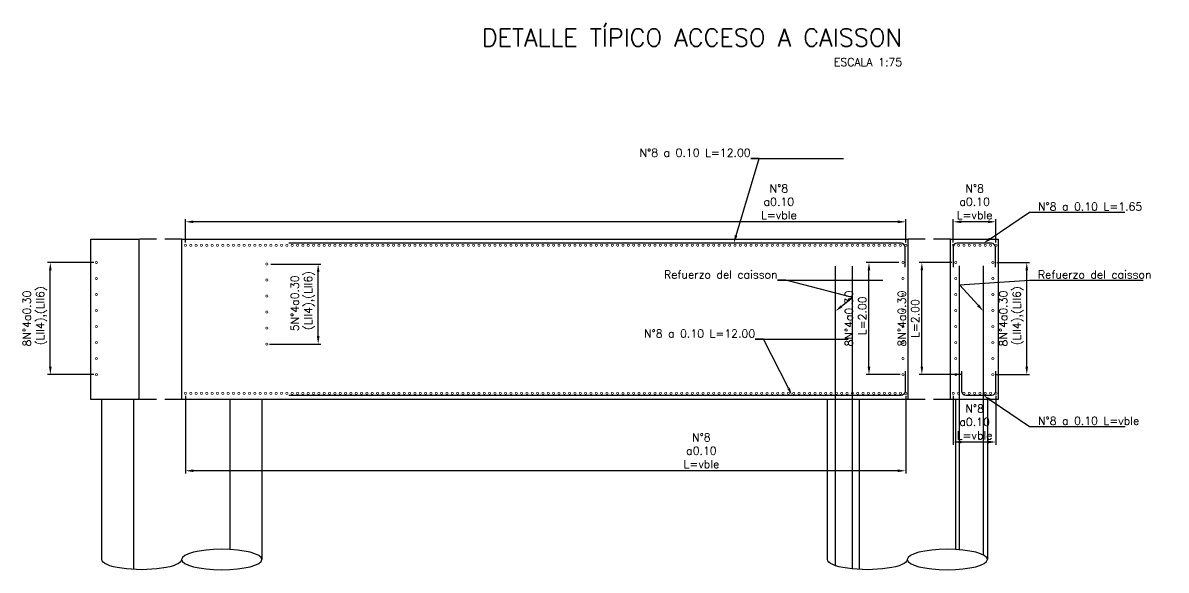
# Model space of a CAD drawing. Header units: metres. Extents: x 1080594 to 1081411, y 976871 to 977162.
# Drawn here: x 1080792.87 to 1080814.3, y 977018.32 to 977028.57 of the extents above; entities that cross this region are included whole.
import ezdxf
from ezdxf import colors
from ezdxf.entities.mleader import LeaderData, LeaderLine
from ezdxf.math import Vec2, Vec3

# ---------------------------------------------------------------- set-up
doc = ezdxf.new("R2010")
doc.units = ezdxf.units.M
doc.header["$LTSCALE"] = 25.4
doc.linetypes.add('HIDDEN', pattern=[0.375, 0.25, -0.125])
for name, color, linetype in [('CONTRAPESO', 3, 'Continuous'), ('COT', 1, 'Continuous'), ('DIMCONTRAPESO', 1, 'Continuous'), ('PROY', 9, 'HIDDEN'), ('REF', 6, 'Continuous'), ('REGL175', 7, 'Continuous')]:
    doc.layers.add(name, color=color, linetype=linetype)
doc.layers.add('COTA', color=1, linetype='Continuous', lineweight=30)
doc.layers.add('COTACIM', color=20, linetype='Continuous', lineweight=5)
doc.styles.add('romans', font='romans.shx')
doc.dimstyles.new('Copy 75', dxfattribs={"dimtxt": 0.15, "dimasz": 0.15, "dimexe": 0.05, "dimexo": 0.05, "dimgap": 0.05, "dimtad": 1, "dimzin": 0, "dimdsep": 46, "dimtxsty": 'romans', "dimcen": 0.002, "dimclrd": 1, "dimclre": 1, "dimclrt": 3, "dimadec": 4, "dimazin": 0, "dimtfac": 1, "dimtofl": 0, "dimtmove": 1, "dimatfit": 3, "dimfxl": 1, "dimtolj": 1, "dimtzin": 0, "dimarcsym": 1})

# ---------------------------------------------------------------- blocks, each defined once
blk = doc.blocks.new('*U1731')
at = {"layer": 'REF', "ltscale": 0.1, "const_width": 0.04}
blk.add_lwpolyline([(-0.00634999992325902, 0, 1), (0.00634999992325902, 0, 1)], format="xyb", close=True, dxfattribs=at)
blk = doc.blocks.new('*U1733')
at = {"layer": 'COTA', "color": 0, "linetype": 'ByBlock', "lineweight": -2, "transparency": 16777216}
for p in [(0, 0), (0.1, 0), (0.2, 0), (0.3, 0), (0.4, 0), (0.5, 0), (0.6000000000000001, 0), (0.7000000000000001, 0), (0.8, 0)]:
    blk.add_blockref('*U1731', p, dxfattribs=at)
blk = doc.blocks.new('*U1735')
at = {"layer": 'REF', "ltscale": 0.1, "const_width": 0.04}
blk.add_lwpolyline([(-0.00634999992325902, 0, 1), (0.00634999992325902, 0, 1)], format="xyb", close=True, dxfattribs=at)
blk = doc.blocks.new('*U1734')
at = {"layer": 'COTA', "color": 0, "linetype": 'ByBlock', "lineweight": -2, "transparency": 16777216}
for p in [(0, 0), (0.1, 0), (0.2, 0), (0.3, 0), (0.4, 0), (0.5, 0), (0.6000000000000001, 0), (0.7000000000000001, 0), (0.8, 0), (0.9, 0), (1, 0), (1.1, 0), (1.2, 0), (1.3, 0), (1.4, 0), (1.5, 0), (1.6, 0), (1.7, 0), (1.8, 0), (1.9, 0), (2, 0), (2.1, 0), (2.2, 0), (2.3, 0), (2.4, 0), (2.5, 0), (2.6, 0), (2.7, 0), (2.8, 0), (2.9, 0), (3, 0), (3.1, 0), (3.2, 0), (3.3, 0), (3.4, 0), (3.5, 0), (3.6, 0), (3.7, 0), (3.8, 0), (3.9, 0), (4, 0), (4.100000000000001, 0), (4.2, 0), (4.3, 0), (4.4, 0), (4.5, 0), (4.600000000000001, 0), (4.7, 0), (4.800000000000001, 0), (4.9, 0), (5, 0), (5.100000000000001, 0), (5.2, 0), (5.300000000000001, 0), (5.4, 0), (5.5, 0), (5.600000000000001, 0), (5.7, 0), (5.800000000000001, 0), (5.9, 0), (6, 0), (6.100000000000001, 0), (6.2, 0), (6.300000000000001, 0), (6.4, 0), (6.5, 0), (6.600000000000001, 0), (6.7, 0), (6.800000000000001, 0), (6.9, 0), (7, 0), (7.100000000000001, 0), (7.2, 0), (7.300000000000001, 0), (7.4, 0), (7.5, 0), (7.600000000000001, 0), (7.7, 0), (7.800000000000001, 0), (7.9, 0), (8, 0), (8.1, 0), (8.200000000000001, 0), (8.3, 0), (8.4, 0), (8.5, 0), (8.6, 0), (8.700000000000001, 0), (8.8, 0), (8.9, 0), (9, 0), (9.1, 0), (9.200000000000001, 0), (9.3, 0), (9.4, 0), (9.5, 0), (9.600000000000001, 0), (9.700000000000001, 0), (9.8, 0), (9.9, 0), (10, 0), (10.1, 0), (10.2, 0), (10.3, 0), (10.4, 0), (10.5, 0), (10.6, 0), (10.7, 0), (10.8, 0), (10.9, 0), (11, 0), (11.1, 0), (11.2, 0), (11.3, 0), (11.4, 0), (11.5, 0), (11.6, 0), (11.7, 0), (11.8, 0), (11.9, 0), (12, 0), (12.1, 0), (12.2, 0), (12.3, 0), (12.4, 0), (12.5, 0), (12.6, 0), (12.7, 0), (12.8, 0), (12.9, 0), (13, 0), (13.1, 0), (13.2, 0), (13.3, 0), (13.4, 0), (13.5, 0)]:
    blk.add_blockref('*U1735', p, dxfattribs=at)
blk = doc.blocks.new('*D1791')
at = {"layer": 'COTA', "color": 1, "lineweight": -2, "transparency": 16777216}
for p, q in [((1080810.305492457, 977024.4559545786), (1080810.305486417, 977024.8952192815)), ((1080811.105492457, 977024.4559545787), (1080811.105486417, 977024.8952302813)), ((1080810.955487105, 977024.8452282187), (1080810.455487105, 977024.8452213439))]:
    blk.add_line(p, q, dxfattribs=at)
at = {"layer": 'COTA', "color": 1, "transparency": 16777216}
for points in [[(1080810.455486761, 977024.8702213439), (1080810.455487448, 977024.8202213439), (1080810.305487105, 977024.8452192815)], [(1080810.955486761, 977024.8702282187), (1080810.955487449, 977024.8202282187), (1080811.105487105, 977024.8452302812)]]:
    blk.add_solid(points, dxfattribs=at)
at = {"layer": 'Defpoints', "color": 0, "transparency": 16777216}
for p in [(1080810.305487105, 977024.8452192815), (1080810.305493145, 977024.4059545785), (1080811.105493145, 977024.4059545787)]:
    blk.add_point(p, dxfattribs=at)
at = {"layer": 'COTA', "color": 3, "transparency": 16777216, "insert": (1080810.70557967, 977025.2202247835), "char_height": 0.15, "attachment_point": 5, "rotation": 0.0007877929515504351, "style": 'romans'}
blk.add_mtext('\\A1;N°8\\Pa0.10\\PL=vble', dxfattribs=at)
blk = doc.blocks.new('*D1792')
at = {"layer": 'COTA', "color": 1, "lineweight": -2, "transparency": 16777216}
for p, q in [((1080795.915885899, 977024.4559545787), (1080795.915879862, 977024.8950446616)), ((1080809.415885899, 977024.4559545787), (1080809.415879859, 977024.8952302809)), ((1080809.265880547, 977024.8452282184), (1080796.065880549, 977024.845046724))]:
    blk.add_line(p, q, dxfattribs=at)
at = {"layer": 'COTA', "color": 1, "transparency": 16777216}
for points in [[(1080796.065880206, 977024.870046724), (1080796.065880893, 977024.8200467239), (1080795.915880549, 977024.8450446615)], [(1080809.265880203, 977024.8702282184), (1080809.265880891, 977024.8202282183), (1080809.415880547, 977024.8452302809)]]:
    blk.add_solid(points, dxfattribs=at)
at = {"layer": 'Defpoints', "color": 0, "transparency": 16777216}
for p in [(1080795.915880549, 977024.8450446615), (1080795.915886587, 977024.4059545787), (1080809.415886587, 977024.4059545787)]:
    blk.add_point(p, dxfattribs=at)
at = {"layer": 'COTA', "color": 3, "transparency": 16777216, "insert": (1080807.037586144, 977025.2201975804), "char_height": 0.15, "attachment_point": 5, "rotation": 0.0007877929515504351, "style": 'romans'}
blk.add_mtext('\\A1;N°8\\Pa0.10\\PL=vble', dxfattribs=at)
blk = doc.blocks.new('*U1745')
at = {"layer": 'REF', "ltscale": 0.1, "const_width": 0.04}
blk.add_lwpolyline([(-0.00634999992325902, 0, 1), (0.00634999992325902, 0, 1)], format="xyb", close=True, dxfattribs=at)
blk = doc.blocks.new('*U1746')
at = {"layer": 'COTA', "color": 0, "linetype": 'ByBlock', "lineweight": -2, "transparency": 16777216}
for p in [(0, 0), (0.1, 0), (0.2, 0), (0.3, 0), (0.4, 0), (0.5, 0), (0.6000000000000001, 0), (0.7000000000000001, 0), (0.8, 0)]:
    blk.add_blockref('*U1745', p, dxfattribs=at)
blk = doc.blocks.new('*U1744')
at = {"layer": 'REF', "ltscale": 0.1, "const_width": 0.04}
blk.add_lwpolyline([(-0.00634999992325902, 0, 1), (0.00634999992325902, 0, 1)], format="xyb", close=True, dxfattribs=at)
blk = doc.blocks.new('*U1747')
at = {"layer": 'COTA', "color": 0, "linetype": 'ByBlock', "lineweight": -2, "transparency": 16777216}
for p in [(0, 0), (0.1, 0), (0.2, 0), (0.3, 0), (0.4, 0), (0.5, 0), (0.6000000000000001, 0), (0.7000000000000001, 0), (0.8, 0), (0.9, 0), (1, 0), (1.1, 0), (1.2, 0), (1.3, 0), (1.4, 0), (1.5, 0), (1.6, 0), (1.7, 0), (1.8, 0), (1.9, 0), (2, 0), (2.1, 0), (2.2, 0), (2.3, 0), (2.4, 0), (2.5, 0), (2.6, 0), (2.7, 0), (2.8, 0), (2.9, 0), (3, 0), (3.1, 0), (3.2, 0), (3.3, 0), (3.4, 0), (3.5, 0), (3.6, 0), (3.7, 0), (3.8, 0), (3.9, 0), (4, 0), (4.100000000000001, 0), (4.2, 0), (4.3, 0), (4.4, 0), (4.5, 0), (4.600000000000001, 0), (4.7, 0), (4.800000000000001, 0), (4.9, 0), (5, 0), (5.100000000000001, 0), (5.2, 0), (5.300000000000001, 0), (5.4, 0), (5.5, 0), (5.600000000000001, 0), (5.7, 0), (5.800000000000001, 0), (5.9, 0), (6, 0), (6.100000000000001, 0), (6.2, 0), (6.300000000000001, 0), (6.4, 0), (6.5, 0), (6.600000000000001, 0), (6.7, 0), (6.800000000000001, 0), (6.9, 0), (7, 0), (7.100000000000001, 0), (7.2, 0), (7.300000000000001, 0), (7.4, 0), (7.5, 0), (7.600000000000001, 0), (7.7, 0), (7.800000000000001, 0), (7.9, 0), (8, 0), (8.1, 0), (8.200000000000001, 0), (8.3, 0), (8.4, 0), (8.5, 0), (8.6, 0), (8.700000000000001, 0), (8.8, 0), (8.9, 0), (9, 0), (9.1, 0), (9.200000000000001, 0), (9.3, 0), (9.4, 0), (9.5, 0), (9.600000000000001, 0), (9.700000000000001, 0), (9.8, 0), (9.9, 0), (10, 0), (10.1, 0), (10.2, 0), (10.3, 0), (10.4, 0), (10.5, 0), (10.6, 0), (10.7, 0), (10.8, 0), (10.9, 0), (11, 0), (11.1, 0), (11.2, 0), (11.3, 0), (11.4, 0), (11.5, 0), (11.6, 0), (11.7, 0), (11.8, 0), (11.9, 0), (12, 0), (12.1, 0), (12.2, 0), (12.3, 0), (12.4, 0), (12.5, 0), (12.6, 0), (12.7, 0), (12.8, 0), (12.9, 0), (13, 0), (13.1, 0), (13.2, 0), (13.3, 0), (13.4, 0), (13.5, 0)]:
    blk.add_blockref('*U1744', p, dxfattribs=at)
blk = doc.blocks.new('*D1793')
at = {"layer": 'COTA', "color": 1, "lineweight": -2, "transparency": 16777216}
for p, q in [((1080810.305492457, 977021.5826276166), (1080810.30547991, 977020.6700889926)), ((1080811.105492457, 977021.5826276165), (1080811.10547991, 977020.6700779928)), ((1080810.955480598, 977020.7200800553), (1080810.455480597, 977020.7200869301))]:
    blk.add_line(p, q, dxfattribs=at)
at = {"layer": 'COTA', "color": 1, "transparency": 16777216}
for points in [[(1080810.455480941, 977020.7450869301), (1080810.455480254, 977020.6950869301), (1080810.305480598, 977020.7200889926)], [(1080810.955480941, 977020.7450800553), (1080810.955480254, 977020.6950800553), (1080811.105480598, 977020.7200779929)]]:
    blk.add_solid(points, dxfattribs=at)
at = {"layer": 'Defpoints', "color": 0, "transparency": 16777216}
for p in [(1080810.305493145, 977021.6326276166), (1080811.105493145, 977021.6326276165), (1080810.305480598, 977020.7200889926)]:
    blk.add_point(p, dxfattribs=at)
at = {"layer": 'COTA', "color": 3, "transparency": 16777216, "insert": (1080810.705485753, 977021.0950834922), "char_height": 0.15, "attachment_point": 5, "rotation": 359.99921220704846, "style": 'romans'}
blk.add_mtext('\\A1;N°8\\Pa0.10\\PL=vble', dxfattribs=at)
blk = doc.blocks.new('*D1794')
at = {"layer": 'COTA', "color": 1, "lineweight": -2, "transparency": 16777216}
for p, q in [((1080795.915885899, 977021.5826276165), (1080795.915865944, 977020.1313144538)), ((1080809.415885899, 977021.5826276165), (1080809.415865942, 977020.1311288344)), ((1080809.265866629, 977020.1811308969), (1080796.065866632, 977020.1813123914))]:
    blk.add_line(p, q, dxfattribs=at)
at = {"layer": 'COTA', "color": 1, "transparency": 16777216}
for points in [[(1080796.065866975, 977020.2063123914), (1080796.065866288, 977020.1563123914), (1080795.915866632, 977020.1813144538)], [(1080809.265866973, 977020.2061308969), (1080809.265866286, 977020.1561308969), (1080809.415866629, 977020.1811288345)]]:
    blk.add_solid(points, dxfattribs=at)
at = {"layer": 'Defpoints', "color": 0, "transparency": 16777216}
for p in [(1080795.915886587, 977021.6326276165), (1080809.415886587, 977021.6326276165), (1080795.915866632, 977020.1813144538)]:
    blk.add_point(p, dxfattribs=at)
at = {"layer": 'COTA', "color": 3, "transparency": 16777216, "insert": (1080805.585692943, 977020.5561814978), "char_height": 0.15, "attachment_point": 5, "rotation": 359.99921220704846, "style": 'romans'}
blk.add_mtext('\\A1;N°8\\Pa0.10\\PL=vble', dxfattribs=at)
blk = doc.blocks.new('*U1738')
at = {"layer": 'REF', "ltscale": 0.1, "const_width": 0.04}
blk.add_lwpolyline([(-0.00634999992325902, 0, 1), (0.00634999992325902, 0, 1)], format="xyb", close=True, dxfattribs=at)
blk = doc.blocks.new('*U1739')
at = {"layer": 'DIMCONTRAPESO', "color": 0, "linetype": 'ByBlock', "lineweight": -2, "transparency": 16777216}
for p in [(1.285879139104721e-16, 2.1), (16.8, 2.1), (1.102182119232618e-16, 1.8), (16.8, 1.8), (9.184850993605148e-17, 1.5), (16.8, 1.5), (7.347880794884119e-17, 1.2), (16.8, 1.2), (5.510910596163089e-17, 0.8999999999999999), (16.8, 0.8999999999999999), (3.673940397442059e-17, 0.6), (16.8, 0.6), (1.83697019872103e-17, 0.3), (16.8, 0.3), (0, 0), (16.8, 0)]:
    blk.add_blockref('*U1738', p, dxfattribs=at)
blk = doc.blocks.new('*D1795')
at = {"layer": 'Defpoints', "color": 0, "transparency": 16777216}
for p in [(1080811.072515065, 977024.083276209), (1080811.683370699, 977024.083276209), (1080811.047515065, 977021.983276209)]:
    blk.add_point(p, dxfattribs=at)
at = {"layer": 'DIMCONTRAPESO', "color": 1, "lineweight": -2, "transparency": 16777216}
for p, q in [((1080811.122515065, 977024.083276209), (1080811.733370699, 977024.083276209)), ((1080811.683370699, 977022.133276209), (1080811.683370699, 977023.9332762089)), ((1080811.097515065, 977021.983276209), (1080811.733370699, 977021.983276209))]:
    blk.add_line(p, q, dxfattribs=at)
at = {"layer": 'DIMCONTRAPESO', "color": 1, "transparency": 16777216}
for points in [[(1080811.658370699, 977023.9332762089), (1080811.708370699, 977023.9332762089), (1080811.683370699, 977024.083276209)], [(1080811.658370699, 977022.133276209), (1080811.708370699, 977022.133276209), (1080811.683370699, 977021.983276209)]]:
    blk.add_solid(points, dxfattribs=at)
at = {"layer": 'DIMCONTRAPESO', "color": 3, "transparency": 16777216, "insert": (1080811.394084985, 977023.0332762089), "char_height": 0.15, "attachment_point": 5, "rotation": 90, "style": 'romans'}
blk.add_mtext('\\A1;8N°4a0.30\\P (LII4),(LII6)', dxfattribs=at)
blk = doc.blocks.new('*D1796')
at = {"layer": 'Defpoints', "color": 0, "transparency": 16777216}
for p in [(1080793.382964472, 977024.083276209), (1080794.247616538, 977024.083276209), (1080794.247616538, 977021.983276209)]:
    blk.add_point(p, dxfattribs=at)
at = {"layer": 'DIMCONTRAPESO', "color": 1, "lineweight": -2, "transparency": 16777216}
for p, q in [((1080794.197616538, 977024.083276209), (1080793.332964472, 977024.083276209)), ((1080793.382964472, 977022.133276209), (1080793.382964472, 977023.9332762089)), ((1080794.197616538, 977021.983276209), (1080793.332964472, 977021.983276209))]:
    blk.add_line(p, q, dxfattribs=at)
at = {"layer": 'DIMCONTRAPESO', "color": 1, "transparency": 16777216}
for points in [[(1080793.357964472, 977023.9332762089), (1080793.407964472, 977023.9332762089), (1080793.382964472, 977024.083276209)], [(1080793.357964472, 977022.133276209), (1080793.407964472, 977022.133276209), (1080793.382964472, 977021.983276209)]]:
    blk.add_solid(points, dxfattribs=at)
at = {"layer": 'DIMCONTRAPESO', "color": 3, "transparency": 16777216, "insert": (1080793.093678758, 977023.0332762089), "char_height": 0.15, "attachment_point": 5, "rotation": 90, "style": 'romans'}
blk.add_mtext('\\A1;8N°4a0.30\\P (LII4),(LII6)', dxfattribs=at)
blk = doc.blocks.new('*U1736')
at = {"layer": 'REF', "ltscale": 0.1, "const_width": 0.04}
blk.add_lwpolyline([(-0.00634999992325902, 0, 1), (0.00634999992325902, 0, 1)], format="xyb", close=True, dxfattribs=at)
blk = doc.blocks.new('*U1737')
at = {"layer": 'COTA', "color": 0, "linetype": 'ByBlock', "lineweight": -2, "transparency": 16777216}
for p in [(9.184850993605148e-17, 1.5), (7.347880794884119e-17, 1.2), (5.510910596163089e-17, 0.8999999999999999), (3.673940397442059e-17, 0.6), (1.83697019872103e-17, 0.3), (0, 0)]:
    blk.add_blockref('*U1736', p, dxfattribs=at)
blk = doc.blocks.new('*D1797')
at = {"layer": 'Defpoints', "color": 0, "transparency": 16777216}
for p in [(1080797.466309733, 977024.0541749446), (1080798.403072155, 977024.0541749446), (1080797.441309733, 977022.5541749446)]:
    blk.add_point(p, dxfattribs=at)
at = {"layer": 'DIMCONTRAPESO', "color": 1, "lineweight": -2, "transparency": 16777216}
for p, q in [((1080797.516309733, 977024.0541749446), (1080798.453072155, 977024.0541749446)), ((1080798.403072155, 977022.7041749447), (1080798.403072155, 977023.9041749446)), ((1080797.491309733, 977022.5541749446), (1080798.453072155, 977022.5541749446))]:
    blk.add_line(p, q, dxfattribs=at)
at = {"layer": 'DIMCONTRAPESO', "color": 1, "transparency": 16777216}
for points in [[(1080798.378072155, 977023.9041749446), (1080798.428072155, 977023.9041749446), (1080798.403072155, 977024.0541749446)], [(1080798.378072155, 977022.7041749447), (1080798.428072155, 977022.7041749447), (1080798.403072155, 977022.5541749446)]]:
    blk.add_solid(points, dxfattribs=at)
at = {"layer": 'DIMCONTRAPESO', "color": 3, "transparency": 16777216, "insert": (1080798.11378644, 977023.318726533), "char_height": 0.15, "attachment_point": 5, "rotation": 90, "style": 'romans'}
blk.add_mtext('\\A1;5N°4a0.30\\P (LII4),(LII6)', dxfattribs=at)
blk = doc.blocks.new('*U1740')
at = {"layer": 'REF', "ltscale": 0.1, "const_width": 0.04}
blk.add_lwpolyline([(-0.00634999992325902, 0, 1), (0.00634999992325902, 0, 1)], format="xyb", close=True, dxfattribs=at)
blk = doc.blocks.new('*U1741')
at = {"layer": 'DIMCONTRAPESO', "color": 0, "linetype": 'ByBlock', "lineweight": -2, "transparency": 16777216}
for p in [(1.285879139104721e-16, 2.1), (16.8, 2.1), (1.102182119232618e-16, 1.8), (16.8, 1.8), (9.184850993605148e-17, 1.5), (16.8, 1.5), (7.347880794884119e-17, 1.2), (16.8, 1.2), (5.510910596163089e-17, 0.8999999999999999), (16.8, 0.8999999999999999), (3.673940397442059e-17, 0.6), (16.8, 0.6), (1.83697019872103e-17, 0.3), (16.8, 0.3), (0, 0), (16.8, 0)]:
    blk.add_blockref('*U1740', p, dxfattribs=at)
blk = doc.blocks.new('*D1798')
at = {"layer": 'Defpoints', "color": 0, "transparency": 16777216}
for p in [(1080808.726260025, 977024.083276209), (1080809.337115659, 977024.083276209), (1080809.362115659, 977021.983276209)]:
    blk.add_point(p, dxfattribs=at)
at = {"layer": 'DIMCONTRAPESO', "color": 1, "lineweight": -2, "transparency": 16777216}
for p, q in [((1080809.287115659, 977024.083276209), (1080808.676260025, 977024.083276209)), ((1080808.726260025, 977022.133276209), (1080808.726260025, 977023.9332762089)), ((1080809.312115659, 977021.983276209), (1080808.676260025, 977021.983276209))]:
    blk.add_line(p, q, dxfattribs=at)
at = {"layer": 'DIMCONTRAPESO', "color": 1, "transparency": 16777216}
for points in [[(1080808.701260025, 977023.9332762089), (1080808.751260024, 977023.9332762089), (1080808.726260025, 977024.083276209)], [(1080808.701260025, 977022.133276209), (1080808.751260024, 977022.133276209), (1080808.726260025, 977021.983276209)]]:
    blk.add_solid(points, dxfattribs=at)
at = {"layer": 'DIMCONTRAPESO', "color": 3, "transparency": 16777216, "insert": (1080808.476260025, 977023.0332762089), "char_height": 0.15, "attachment_point": 5, "rotation": 90, "style": 'romans'}
blk.add_mtext('\\A1;8N°4a0.30\\P L=2.00', dxfattribs=at)
blk = doc.blocks.new('*U1742')
at = {"layer": 'REF', "ltscale": 0.1, "const_width": 0.04}
blk.add_lwpolyline([(-0.00634999992325902, 0, 1), (0.00634999992325902, 0, 1)], format="xyb", close=True, dxfattribs=at)
blk = doc.blocks.new('*U1743')
at = {"layer": 'DIMCONTRAPESO', "color": 0, "linetype": 'ByBlock', "lineweight": -2, "transparency": 16777216}
for p in [(1.285879139104721e-16, 2.1), (16.8, 2.1), (1.102182119232618e-16, 1.8), (16.8, 1.8), (9.184850993605148e-17, 1.5), (16.8, 1.5), (7.347880794884119e-17, 1.2), (16.8, 1.2), (5.510910596163089e-17, 0.8999999999999999), (16.8, 0.8999999999999999), (3.673940397442059e-17, 0.6), (16.8, 0.6), (1.83697019872103e-17, 0.3), (16.8, 0.3), (0, 0), (16.8, 0)]:
    blk.add_blockref('*U1742', p, dxfattribs=at)
blk = doc.blocks.new('*D1799')
at = {"layer": 'Defpoints', "color": 0, "transparency": 16777216}
for p in [(1080809.716927159, 977024.083276209), (1080810.327782793, 977024.083276209), (1080810.515417149, 977021.983276209)]:
    blk.add_point(p, dxfattribs=at)
at = {"layer": 'DIMCONTRAPESO', "color": 1, "lineweight": -2, "transparency": 16777216}
for p, q in [((1080810.277782793, 977024.083276209), (1080809.666927159, 977024.083276209)), ((1080809.716927159, 977022.133276209), (1080809.716927159, 977023.9332762089)), ((1080810.465417149, 977021.983276209), (1080809.666927159, 977021.983276209))]:
    blk.add_line(p, q, dxfattribs=at)
at = {"layer": 'DIMCONTRAPESO', "color": 1, "transparency": 16777216}
for points in [[(1080809.691927159, 977023.9332762089), (1080809.741927159, 977023.9332762089), (1080809.716927159, 977024.083276209)], [(1080809.691927159, 977022.133276209), (1080809.741927159, 977022.133276209), (1080809.716927159, 977021.983276209)]]:
    blk.add_solid(points, dxfattribs=at)
at = {"layer": 'DIMCONTRAPESO', "color": 3, "transparency": 16777216, "insert": (1080809.466927159, 977023.0332762089), "char_height": 0.15, "attachment_point": 5, "rotation": 90, "style": 'romans'}
blk.add_mtext('\\A1;8N°4a0.30\\PL=2.00', dxfattribs=at)

msp = doc.modelspace()

# ---------------------------------------------------------------- linework, layer by layer
at = {"layer": 'CONTRAPESO'}
for p, q in [((1080794.347109455, 977018.5192910975), (1080794.347109455, 977021.5192910975)), ((1080794.947109455, 977018.3322248972), (1080794.947109455, 977021.5192910975)), ((1080796.747109455, 977021.5192910975), (1080796.747109455, 977018.7062171175)), ((1080797.347109455, 977021.5192910975), (1080797.347109455, 977018.5192910975)), ((1080807.946650354, 977018.5192910975), (1080807.946650354, 977021.5192910975)), ((1080808.546650354, 977018.3322248971), (1080808.546650354, 977021.5192910975)), ((1080810.346650354, 977021.5192910975), (1080810.346650354, 977018.7062171174)), ((1080810.946650354, 977021.5192910975), (1080810.946650354, 977018.5192910975))]:
    msp.add_line(p, q, dxfattribs=at)
for points in [[(1080795.040883681, 977021.5192910975), (1080794.144694336, 977021.5192910975), (1080794.144694335, 977024.5192910976), (1080794.144694335, 977024.5192910976), (1080794.144694336, 977024.5192910975), (1080795.040883681, 977024.5192910975)], [(1080795.847109455, 977024.5192910975), (1080809.452876129, 977024.5192910975), (1080809.452876129, 977021.5192910975), (1080795.847109455, 977021.5192910975)], [(1080810.252876129, 977024.5192910975), (1080810.647421729, 977024.5192910975), (1080811.147421729, 977024.5192910975), (1080811.147421729, 977021.5192910975), (1080810.252876129, 977021.5192910975)]]:
    msp.add_lwpolyline(points, close=True, dxfattribs=at)
at = {"layer": 'COT', "extrusion": (0, 0, -1)}
for centre in [(1080796.595422729, 977018.5192910978), (1080810.194963628, 977018.5192910976)]:
    msp.add_ellipse(centre, major_axis=(-0.7516867259982973, 0), ratio=0.2538986966102749, dxfattribs=at)
for centre in [(1080795.095422729, 977018.5192910978), (1080808.694963628, 977018.5192910976)]:
    msp.add_ellipse(centre, major_axis=(-0.7483132740017027, 0), ratio=0.2550432908527803, start_param=3.141592653589792, end_param=6.283185307179586, dxfattribs=at)
at = {"layer": 'PROY', "color": 250, "ltscale": 0.05}
for p, q in [((1080795.847109455, 977024.5192910975), (1080795.047109455, 977024.5192910975)), ((1080810.252876129, 977024.5192910975), (1080809.452876129, 977024.5192910975)), ((1080795.847109455, 977021.5192910975), (1080795.047109455, 977021.5192910975)), ((1080810.252876129, 977021.5192910975), (1080809.452876129, 977021.5192910975))]:
    msp.add_line(p, q, dxfattribs=at)
at = {"layer": 'REF'}
for points in [[(1080809.402876129, 977023.9942910976), (1080809.402876129, 977024.3682910976, 0.414213562373095), (1080809.326876129, 977024.4442910976), (1080797.852876129, 977024.4442910976)], [(1080811.097421729, 977023.9942910976), (1080811.097421729, 977024.3682910976, 0.414213562373095), (1080811.021421729, 977024.4442910976), (1080810.378876129, 977024.4442910976, 0.414213562373095), (1080810.302876129, 977024.3682910976), (1080810.302876129, 977023.9942910974)], [(1080809.402876129, 977022.0442910974), (1080809.402876129, 977021.6702910975, -0.414213562373095), (1080809.326876129, 977021.5942910975), (1080797.852876129, 977021.5942910975)], [(1080811.097421729, 977022.0442910974), (1080811.097421729, 977021.6702910975, -0.414213562373095), (1080811.021421729, 977021.5942910975), (1080810.541510485, 977021.5942910975, -0.414213562373095), (1080810.465510485, 977021.6702910975), (1080810.465510485, 977022.0442910977)]]:
    msp.add_lwpolyline(points, format="xyb", dxfattribs=at)
for points in [[(1080808.099335145, 977018.4037591709), (1080808.095739812, 977024.0165480019)], [(1080808.420249701, 977018.3417646587), (1080808.415775797, 977024.0168003016)], [(1080810.421650354, 977018.7012580213), (1080810.421650354, 977024.0176144269)], [(1080810.872081468, 977018.6021665123), (1080810.871281134, 977024.017614427)]]:
    msp.add_lwpolyline(points, dxfattribs=at)

# ---------------------------------------------------------------- block references
at = {"layer": 'COTA', "color": 2, "rotation": 180}
for name, p in [('*U1734', (1080809.415886587, 977024.4059545785)), ('*U1733', (1080811.105493145, 977024.4059545785))]:
    msp.add_blockref(name, p, dxfattribs=at)
at = {"layer": 'COTA', "color": 2}
msp.add_blockref('*U1737', (1080797.441309733, 977022.5541749446), dxfattribs=at)
at = {"layer": 'COTA', "color": 2, "xscale": -1}
for name, p in [('*U1747', (1080809.415886587, 977021.6326276165)), ('*U1746', (1080811.105493145, 977021.6326276165))]:
    msp.add_blockref(name, p, dxfattribs=at)
at = {"layer": 'DIMCONTRAPESO', "color": 2, "xscale": -1}
msp.add_blockref('*U1739', (1080811.047515065, 977021.983276209), dxfattribs=at)
at = {"layer": 'DIMCONTRAPESO', "color": 2}
for name, p in [('*U1741', (1080809.362115659, 977021.983276209)), ('*U1743', (1080810.352782793, 977021.983276209))]:
    msp.add_blockref(name, p, dxfattribs=at)

# ---------------------------------------------------------------- texts
at = {"layer": 'REGL175', "insert": (1080809.347077524, 977028.4620140927), "char_height": 0.33, "width": 12.63271454232745, "attachment_point": 3, "style": 'romans'}
msp.add_mtext('{\\C0;DETALLE TÍPICO ACCESO A CAISSON\\P\\H0.45455x;\\C3;ESCALA 1:75}', dxfattribs=at)

# ---------------------------------------------------------------- dimensions: what is measured, and where the dimension line sits
at = {"layer": 'COTA', "color": 2}
for base, p1, p2, angle, picture, middle in [((1080795.915880549, 977024.8450446615), (1080809.415886587, 977024.4059545785), (1080795.915886587, 977024.4059545785), 180.0007877929515, '*D1792', (1080807.0375913, 977024.8451975804)), ((1080810.305487105, 977024.8452192815), (1080811.105493145, 977024.4059545785), (1080810.305493145, 977024.4059545785), 180.0007877929515, '*D1791', (1080810.705584826, 977024.8452247835)), ((1080795.915866632, 977020.1813144538), (1080809.415886587, 977021.6326276165), (1080795.915886587, 977021.6326276165), 179.9992122070485, '*D1794', (1080805.585687787, 977020.1811814978)), ((1080810.305480598, 977020.7200889926), (1080811.105493145, 977021.6326276165), (1080810.305493145, 977021.6326276165), 179.9992122070485, '*D1793', (1080810.705480597, 977020.7200834923))]:
    dim = msp.add_linear_dim(base=base, p1=p1, p2=p2, angle=angle, text='N°8\\Pa0.10\\PL=vble', dimstyle='Copy 75', dxfattribs=at)
    dim.commit()
    dim.dimension.update_dxf_attribs({"geometry": picture, "text_midpoint": middle, "dimtype": 160})
at = {"layer": 'DIMCONTRAPESO'}
for base, p1, p2, text, picture, middle in [((1080793.382964472, 977024.083276209), (1080794.247616538, 977021.983276209), (1080794.247616538, 977024.083276209), '8N°4a0.30\\P (LII4),(LII6)', '*D1796', (1080793.382964472, 977023.0332762089)), ((1080798.403072155, 977024.0541749446), (1080797.441309733, 977022.5541749446), (1080797.466309733, 977024.0541749446), '5N°4a0.30\\P (LII4),(LII6)', '*D1797', (1080798.403072155, 977023.318726533)), ((1080808.726260025, 977024.083276209), (1080809.362115659, 977021.983276209), (1080809.337115659, 977024.083276209), '8N°4a0.30\\P L=2.00', '*D1798', (1080808.726260025, 977023.0332762089)), ((1080809.716927159, 977024.083276209), (1080810.515417149, 977021.983276209), (1080810.327782793, 977024.083276209), '8N°4a0.30\\PL=2.00', '*D1799', (1080809.716927159, 977023.0332762089)), ((1080811.683370699, 977024.083276209), (1080811.047515065, 977021.983276209), (1080811.072515065, 977024.083276209), '8N°4a0.30\\P (LII4),(LII6)', '*D1795', (1080811.683370699, 977023.0332762089))]:
    dim = msp.add_linear_dim(base=base, p1=p1, p2=p2, angle=90, text=text, dimstyle='Copy 75', dxfattribs=at)
    dim.commit()
    dim.dimension.update_dxf_attribs({"geometry": picture, "text_midpoint": middle, "dimtype": 160})

# ---------------------------------------------------------------- leaders
at = {"layer": 'COTACIM'}
ml = msp.add_multileader_mtext('Standard', dxfattribs=at)
ml.set_content('N°8 a 0.10 L=12.00', color=3, style='romans')
ml.set_leader_properties(color=256)
ml.build(insert=Vec2(0, 0))
ml.multileader.update_dxf_attribs({"text_left_attachment_type": 6, "text_right_attachment_type": 6, "dogleg_length": 0.1560199508385566, "arrow_head_size": 0.15})
ctx = ml.context
ctx.base_point, ctx.char_height, ctx.arrow_head_size, ctx.landing_gap_size, ctx.plane_origin = Vec3(1080804.159060837, 977026.0340477984), 0.15, 0.15, 0, Vec3(1080801.695113819, 977023.9575405056)
ctx.left_attachment, ctx.right_attachment, ctx.text_align_type = 6, 6, 2
notes = []
notes.append((ctx, [(0, (1, 1, 0), (1080806.665080787, 977026.0340477984), (-1, 0), 0.1560199508385566, [(0, [(1080806.192689409, 977024.4442910976)], 0, [])])]))
ctx.mtext.insert, ctx.mtext.width, ctx.mtext.alignment, ctx.mtext.flow_direction = Vec3(1080806.509060837, 977026.2140477984), 4.216741702286527, 3, 5
ml = msp.add_multileader_mtext('Standard', dxfattribs=at)
ml.set_content('N°8 a 0.10 L=1.65', color=3, style='romans')
ml.set_leader_properties(color=256)
ml.build(insert=Vec2(0, 0))
ml.multileader.update_dxf_attribs({"text_left_attachment_type": 6, "text_right_attachment_type": 6, "dogleg_length": 0.1560199508385566, "arrow_head_size": 0.15})
ctx = ml.context
ctx.base_point, ctx.char_height, ctx.arrow_head_size, ctx.landing_gap_size, ctx.plane_origin = Vec3(1080811.893241683, 977025.0259364567), 0.15, 0.15, 0, Vec3(1080806.374063681, 977023.6695472754)
ctx.left_attachment, ctx.right_attachment = 6, 6
notes.append((ctx, [(1, (1, 1, 0), (1080811.737221732, 977025.0259364567), (1, 0), 0.1560199508385566, [(0, [(1080810.87163927, 977024.4442910976)], 0, [])])]))
ctx.mtext.insert, ctx.mtext.width, ctx.mtext.flow_direction = Vec3(1080811.893241683, 977025.2059364568), 4.216741702286527, 5
ml = msp.add_multileader_mtext('Standard', dxfattribs=at)
ml.set_content('Refuerzo del caisson', color=3, style='romans')
ml.set_leader_properties(color=256)
ml.build(insert=Vec2(0, 0))
ml.multileader.update_dxf_attribs({"text_left_attachment_type": 6, "text_right_attachment_type": 6, "dogleg_length": 0.1560199508385566, "arrow_head_size": 0.15})
ctx = ml.context
ctx.base_point, ctx.char_height, ctx.arrow_head_size, ctx.landing_gap_size, ctx.plane_origin = Vec3(1080804.634171957, 977023.751247593), 0.15, 0.15, 0, Vec3(1080812.531921388, 977022.3948584116)
ctx.left_attachment, ctx.right_attachment, ctx.text_align_type = 6, 6, 2
notes.append((ctx, [(1, (1, 1, 0), (1080807.168763336, 977023.751247593), (-1, 0), 0.1560199508385566, [(1, [(1080808.096282307, 977023.1696419079), (1080808.417231948, 977023.4271543198)], 0, [])])]))
ctx.mtext.insert, ctx.mtext.width, ctx.mtext.alignment, ctx.mtext.flow_direction = Vec3(1080807.012743386, 977023.931247593), 4.216741702286527, 3, 5
ml = msp.add_multileader_mtext('Standard', dxfattribs=at)
ml.set_content('Refuerzo del caisson', color=3, style='romans')
ml.set_leader_properties(color=256)
ml.build(insert=Vec2(0, 0))
ml.multileader.update_dxf_attribs({"text_left_attachment_type": 6, "text_right_attachment_type": 6, "dogleg_length": 0.1560199508385566, "arrow_head_size": 0.15})
ctx = ml.context
ctx.base_point, ctx.char_height, ctx.arrow_head_size, ctx.landing_gap_size, ctx.plane_origin = Vec3(1080811.893008872, 977023.751247593), 0.15, 0.15, 0, Vec3(1080806.37383087, 977022.3948584116)
ctx.left_attachment, ctx.right_attachment = 6, 6
notes.append((ctx, [(1, (1, 1, 0), (1080811.736988921, 977023.751247593), (1, 0), 0.1560199508385566, [(1, [(1080810.871406459, 977023.1696022338), (1080810.421650354, 977023.6675355115)], 0, [])])]))
ctx.mtext.insert, ctx.mtext.width, ctx.mtext.flow_direction = Vec3(1080811.893008872, 977023.931247593), 4.216741702286527, 5
ml = msp.add_multileader_mtext('Standard', dxfattribs=at)
ml.set_content('N°8 a 0.10 L=12.00', color=3, style='romans')
ml.set_leader_properties(color=256)
ml.build(insert=Vec2(0, 0))
ml.multileader.update_dxf_attribs({"text_left_attachment_type": 6, "text_right_attachment_type": 6, "dogleg_length": 0.1560199508385566, "arrow_head_size": 0.15})
ctx = ml.context
ctx.base_point, ctx.char_height, ctx.arrow_head_size, ctx.landing_gap_size, ctx.plane_origin = Vec3(1080804.242879061, 977022.6457648219), 0.15, 0.15, 0, Vec3(1080802.786934171, 977022.0810416895)
ctx.left_attachment, ctx.right_attachment, ctx.text_align_type = 6, 6, 2
notes.append((ctx, [(0, (1, 1, 0), (1080806.748899011, 977022.6457648219), (-1, 0), 0.1560199508385566, [(0, [(1080807.284509761, 977021.5942910975)], 0, [])])]))
ctx.mtext.insert, ctx.mtext.width, ctx.mtext.alignment, ctx.mtext.flow_direction = Vec3(1080806.592879061, 977022.825764822), 4.216741702286527, 3, 5
ml = msp.add_multileader_mtext('Standard', dxfattribs=at)
ml.set_content('N°8 a 0.10 L=vble', color=3, style='romans')
ml.set_leader_properties(color=256)
ml.build(insert=Vec2(0, 0))
ml.multileader.update_dxf_attribs({"text_left_attachment_type": 6, "text_right_attachment_type": 6, "dogleg_length": 0.1560199508385566, "arrow_head_size": 0.15})
ctx = ml.context
ctx.base_point, ctx.char_height, ctx.arrow_head_size, ctx.landing_gap_size, ctx.plane_origin = Vec3(1080811.893241683, 977021.0126457383), 0.15, 0.15, 0, Vec3(1080806.374063681, 977022.3690349197)
ctx.left_attachment, ctx.right_attachment = 6, 6
notes.append((ctx, [(1, (1, 1, 0), (1080811.737221732, 977021.0126457383), (1, 0), 0.1560199508385566, [(0, [(1080810.87163927, 977021.5942910975)], 0, [])])]))
ctx.mtext.insert, ctx.mtext.width, ctx.mtext.flow_direction = Vec3(1080811.893241683, 977021.1926457384), 4.216741702286527, 5
for ctx, leaders in notes:
    for number, flags, end, landing, length, lines in leaders:
        leader = LeaderData()
        leader.index, (leader.has_last_leader_line, leader.has_dogleg_vector, leader.attachment_direction) = number, flags
        leader.last_leader_point, leader.dogleg_vector, leader.dogleg_length = Vec3(end), Vec3(landing), length
        for number, points, colour, breaks in lines:
            line = LeaderLine()
            line.index, line.vertices, line.color, line.breaks = number, Vec3.list(points), colors.encode_raw_color(colour), breaks
            leader.lines.append(line)
        ctx.leaders.append(leader)

doc.saveas('drawing.dxf')
